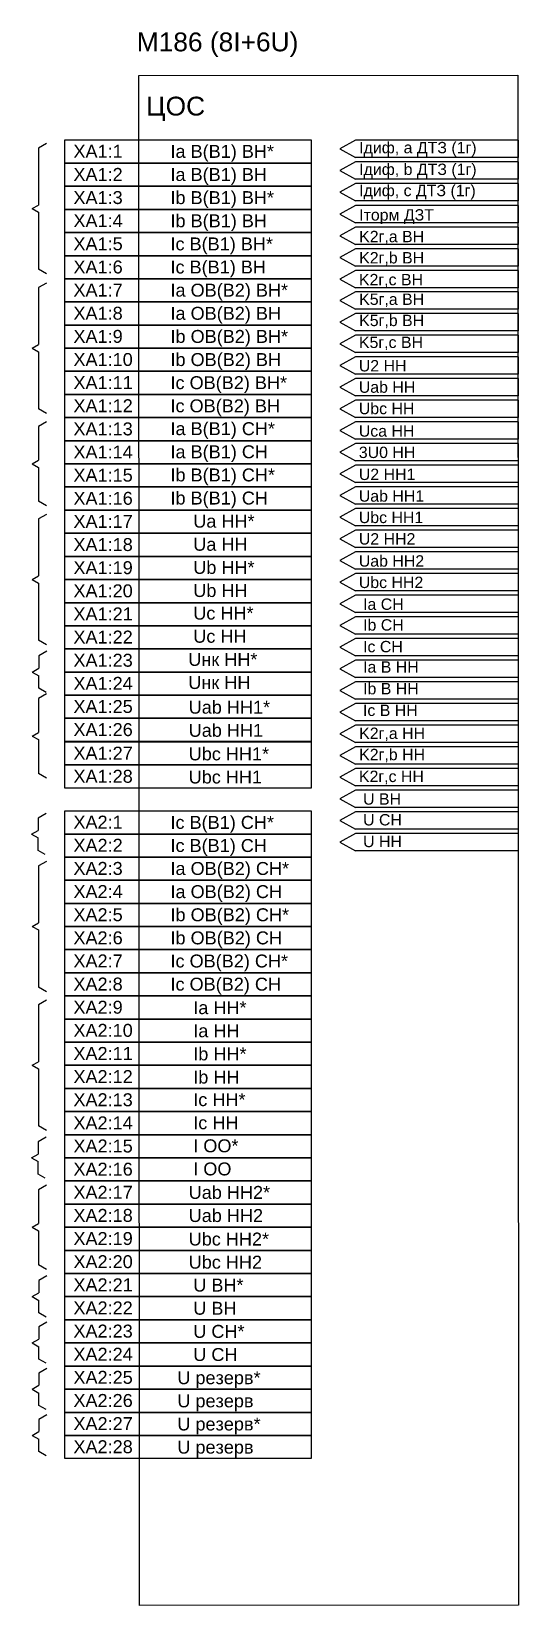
# Model space of a CAD drawing. Header units: millimetres. Extents: x 6 to 13069, y 2 to 2638.
# Drawn here: x 7367.3 to 7515, y 2146.5 to 2624.4 of the extents above; entities that cross this region are included whole.
import ezdxf

# ---------------------------------------------------------------- set-up
doc = ezdxf.new("R2010")
doc.units = ezdxf.units.MM
doc.styles.get("Standard").update_dxf_attribs({"font": 'arial.ttf'})

msp = doc.modelspace()

# ---------------------------------------------------------------- linework, layer by layer
for p, q in [((7371.81, 2590.35), (7369.37, 2588.95)), ((7465.54, 2591.37), (7460.76, 2588.74)), ((7514.85, 2591.37), (7465.54, 2591.37)), ((7514.85, 2591.37), (7514.85, 2586.11)), ((7369.37, 2588.95), (7369.37, 2571.67)), ((7460.76, 2588.74), (7465.54, 2586.11)), ((7514.85, 2586.11), (7465.54, 2586.11)), ((7465.54, 2584.79), (7460.76, 2582.16)), ((7460.76, 2582.16), (7465.54, 2579.53)), ((7514.85, 2584.79), (7465.54, 2584.79)), ((7514.85, 2584.79), (7514.85, 2579.53)), ((7465.54, 2578.22), (7460.76, 2575.58)), ((7514.85, 2579.53), (7465.54, 2579.53)), ((7514.85, 2578.22), (7465.54, 2578.22)), ((7514.85, 2578.22), (7514.85, 2572.95)), ((7367.49, 2570.57), (7369.37, 2571.67)), ((7460.76, 2575.58), (7465.54, 2572.95)), ((7465.54, 2571.48), (7460.76, 2568.85)), ((7514.85, 2572.95), (7465.54, 2572.95)), ((7514.85, 2571.48), (7465.54, 2571.48)), ((7514.85, 2571.48), (7514.85, 2566.22)), ((7367.49, 2570.57), (7369.37, 2569.5)), ((7369.37, 2569.5), (7369.38, 2552.19)), ((7460.76, 2568.85), (7465.54, 2566.22)), ((7514.85, 2566.22), (7465.54, 2566.22)), ((7465.54, 2564.98), (7460.76, 2562.35)), ((7460.76, 2562.35), (7465.54, 2559.72)), ((7514.85, 2564.98), (7465.54, 2564.98)), ((7514.85, 2564.98), (7514.85, 2559.72)), ((7465.54, 2558.41), (7460.76, 2555.78)), ((7514.85, 2559.72), (7465.54, 2559.72)), ((7514.85, 2558.41), (7465.54, 2558.41)), ((7514.85, 2558.41), (7514.85, 2553.15)), ((7371.81, 2550.77), (7369.38, 2552.19)), ((7460.76, 2555.78), (7465.54, 2553.15)), ((7465.54, 2551.83), (7460.76, 2549.2)), ((7514.85, 2553.15), (7465.54, 2553.15)), ((7514.85, 2551.83), (7465.54, 2551.83)), ((7514.85, 2551.83), (7514.85, 2546.57)), ((7371.81, 2547.98), (7369.37, 2546.58)), ((7460.76, 2549.2), (7465.54, 2546.57)), ((7369.37, 2546.58), (7369.37, 2529.3)), ((7465.54, 2545.33), (7460.76, 2542.7)), ((7460.76, 2542.7), (7465.54, 2540.07)), ((7514.85, 2546.57), (7465.54, 2546.57)), ((7514.85, 2545.33), (7465.54, 2545.33)), ((7514.85, 2545.33), (7514.85, 2540.07)), ((7465.54, 2538.75), (7460.76, 2536.12)), ((7514.85, 2540.07), (7465.54, 2540.07)), ((7514.85, 2538.75), (7465.54, 2538.75)), ((7514.85, 2538.75), (7514.85, 2533.49)), ((7460.76, 2536.12), (7465.54, 2533.49)), ((7514.85, 2533.49), (7465.54, 2533.49)), ((7367.49, 2528.2), (7369.37, 2529.3)), ((7367.49, 2528.2), (7369.37, 2527.13)), ((7465.54, 2532.18), (7460.76, 2529.54)), ((7460.76, 2529.54), (7465.54, 2526.91)), ((7514.85, 2532.18), (7465.54, 2532.18)), ((7514.85, 2532.18), (7514.85, 2526.91)), ((7369.37, 2527.13), (7369.38, 2509.82)), ((7465.54, 2525.6), (7460.76, 2522.97)), ((7514.85, 2526.91), (7465.54, 2526.91)), ((7514.85, 2525.6), (7465.54, 2525.6)), ((7514.85, 2525.6), (7514.85, 2520.34)), ((7460.76, 2522.97), (7465.54, 2520.34)), ((7465.54, 2519.02), (7460.76, 2516.39)), ((7514.85, 2520.34), (7465.54, 2520.34)), ((7514.85, 2519.02), (7465.54, 2519.02)), ((7514.85, 2519.02), (7514.85, 2513.76)), ((7460.76, 2516.39), (7465.54, 2513.76)), ((7514.85, 2513.76), (7465.54, 2513.76)), ((7371.81, 2508.4), (7369.38, 2509.82)), ((7465.54, 2512.44), (7460.76, 2509.81)), ((7460.76, 2509.81), (7465.54, 2507.18)), ((7514.85, 2512.44), (7465.54, 2512.44)), ((7514.85, 2512.44), (7514.85, 2507.18)), ((7371.81, 2505.87), (7369.37, 2504.48)), ((7369.37, 2504.48), (7369.37, 2494.18)), ((7465.54, 2505.87), (7460.76, 2503.24)), ((7514.85, 2507.18), (7465.54, 2507.18)), ((7514.85, 2505.87), (7465.54, 2505.87)), ((7514.85, 2505.87), (7514.85, 2500.61)), ((7460.76, 2503.24), (7465.54, 2500.61)), ((7465.54, 2499.29), (7460.76, 2496.66)), ((7514.85, 2500.61), (7465.54, 2500.61)), ((7514.85, 2499.29), (7465.54, 2499.29)), ((7514.85, 2499.29), (7514.85, 2494.03)), ((7460.76, 2496.66), (7465.54, 2494.03)), ((7367.49, 2493.08), (7369.37, 2494.18)), ((7367.49, 2493.08), (7369.37, 2492.02)), ((7369.37, 2492.02), (7369.38, 2481.72)), ((7465.54, 2492.71), (7460.76, 2490.08)), ((7460.76, 2490.08), (7465.54, 2487.45)), ((7514.85, 2494.03), (7465.54, 2494.03)), ((7514.85, 2492.71), (7465.54, 2492.71)), ((7514.85, 2492.71), (7514.85, 2487.45)), ((7465.54, 2486.14), (7460.76, 2483.5)), ((7514.85, 2487.45), (7465.54, 2487.45)), ((7514.85, 2486.14), (7465.54, 2486.14)), ((7514.85, 2486.14), (7514.85, 2480.87)), ((7371.81, 2480.3), (7369.38, 2481.72)), ((7460.76, 2483.5), (7465.54, 2480.87)), ((7514.85, 2480.87), (7465.54, 2480.87)), ((7371.81, 2477.75), (7369.37, 2476.36)), ((7369.37, 2476.36), (7369.37, 2459.08)), ((7465.54, 2479.56), (7460.76, 2476.93)), ((7460.76, 2476.93), (7465.54, 2474.3)), ((7514.85, 2479.56), (7465.54, 2479.56)), ((7514.85, 2479.56), (7514.85, 2474.3)), ((7465.54, 2472.98), (7460.76, 2470.35)), ((7514.85, 2474.3), (7465.54, 2474.3)), ((7514.85, 2472.98), (7465.54, 2472.98)), ((7514.85, 2472.98), (7514.85, 2467.72)), ((7460.76, 2470.35), (7465.54, 2467.72)), ((7465.54, 2466.4), (7460.76, 2463.77)), ((7514.85, 2467.72), (7465.54, 2467.72)), ((7514.85, 2466.4), (7465.54, 2466.4)), ((7514.85, 2466.4), (7514.85, 2461.14)), ((7460.76, 2463.77), (7465.54, 2461.14)), ((7514.85, 2461.14), (7465.54, 2461.14)), ((7367.49, 2457.97), (7369.37, 2459.08)), ((7367.49, 2457.97), (7369.37, 2456.91)), ((7369.37, 2456.91), (7369.38, 2439.59)), ((7465.54, 2459.83), (7460.76, 2457.2)), ((7460.76, 2457.2), (7465.54, 2454.57)), ((7514.85, 2459.83), (7465.54, 2459.83)), ((7514.85, 2459.83), (7514.85, 2454.57)), ((7465.54, 2453.25), (7460.76, 2450.62)), ((7514.85, 2454.57), (7465.54, 2454.57)), ((7514.85, 2453.25), (7465.54, 2453.25)), ((7514.85, 2453.25), (7514.85, 2447.99)), ((7460.76, 2450.62), (7465.54, 2447.99)), ((7465.54, 2446.67), (7460.76, 2444.04)), ((7514.85, 2447.99), (7465.54, 2447.99)), ((7514.85, 2446.67), (7465.54, 2446.67)), ((7514.85, 2446.67), (7514.85, 2441.41)), ((7460.76, 2444.04), (7465.54, 2441.41)), ((7371.81, 2438.17), (7369.38, 2439.59)), ((7465.54, 2440.1), (7460.76, 2437.47)), ((7460.76, 2437.47), (7465.54, 2434.83)), ((7514.85, 2441.41), (7465.54, 2441.41)), ((7514.85, 2440.1), (7465.54, 2440.1)), ((7514.85, 2440.1), (7514.85, 2434.83)), ((7371.93, 2436.18), (7369.49, 2434.76)), ((7369.49, 2434.76), (7369.49, 2431.05)), ((7465.54, 2433.52), (7460.76, 2430.89)), ((7514.85, 2434.83), (7465.54, 2434.83)), ((7514.85, 2433.52), (7465.54, 2433.52)), ((7514.85, 2433.52), (7514.85, 2428.26)), ((7367.49, 2429.88), (7369.49, 2431.05)), ((7367.49, 2429.88), (7369.49, 2428.73)), ((7369.49, 2424.97), (7369.49, 2428.73)), ((7460.76, 2430.89), (7465.54, 2428.26)), ((7514.85, 2428.26), (7465.54, 2428.26)), ((7371.81, 2423.25), (7369.37, 2421.86)), ((7371.67, 2423.7), (7369.49, 2424.97)), ((7465.54, 2426.94), (7460.76, 2424.31)), ((7460.76, 2424.31), (7465.54, 2421.68)), ((7514.85, 2426.94), (7465.54, 2426.94)), ((7514.85, 2426.94), (7514.85, 2421.68)), ((7369.37, 2421.86), (7369.37, 2411.56)), ((7465.54, 2420.36), (7460.76, 2417.73)), ((7514.85, 2421.68), (7465.54, 2421.68)), ((7514.85, 2420.36), (7465.54, 2420.36)), ((7514.85, 2420.36), (7514.85, 2415.1)), ((7460.76, 2417.73), (7465.54, 2415.1)), ((7465.54, 2413.79), (7460.76, 2411.16)), ((7514.85, 2415.1), (7465.54, 2415.1)), ((7514.85, 2413.79), (7465.54, 2413.79)), ((7514.85, 2413.79), (7514.85, 2408.53)), ((7367.49, 2410.46), (7369.37, 2411.56)), ((7367.49, 2410.46), (7369.37, 2409.4)), ((7369.37, 2409.4), (7369.38, 2399.1)), ((7460.76, 2411.16), (7465.54, 2408.53)), ((7514.85, 2408.53), (7465.54, 2408.53)), ((7465.54, 2407.21), (7460.76, 2404.58)), ((7460.76, 2404.58), (7465.54, 2401.95)), ((7514.85, 2407.21), (7465.54, 2407.21)), ((7514.85, 2407.21), (7514.85, 2401.95)), ((7371.81, 2397.68), (7369.38, 2399.1)), ((7465.54, 2400.63), (7460.76, 2398)), ((7514.85, 2401.95), (7465.54, 2401.95)), ((7514.85, 2400.63), (7465.54, 2400.63)), ((7514.85, 2400.63), (7514.85, 2395.37)), ((7460.76, 2398), (7465.54, 2395.37)), ((7465.54, 2394.06), (7460.76, 2391.43)), ((7514.85, 2395.37), (7465.54, 2395.37)), ((7514.85, 2394.06), (7465.54, 2394.06)), ((7514.85, 2394.06), (7514.85, 2388.79)), ((7460.76, 2391.43), (7465.54, 2388.79)), ((7371.71, 2386.96), (7369.28, 2385.54)), ((7369.28, 2385.54), (7369.28, 2381.83)), ((7465.54, 2387.48), (7460.76, 2384.85)), ((7460.76, 2384.85), (7465.54, 2382.22)), ((7514.85, 2388.79), (7465.54, 2388.79)), ((7514.85, 2387.48), (7465.54, 2387.48)), ((7514.85, 2387.48), (7514.85, 2382.22)), ((7367.28, 2380.66), (7369.28, 2381.83)), ((7367.28, 2380.66), (7369.28, 2379.51)), ((7465.54, 2380.9), (7460.76, 2378.27)), ((7514.85, 2382.22), (7465.54, 2382.22)), ((7514.85, 2380.9), (7465.54, 2380.9)), ((7514.85, 2380.9), (7514.85, 2375.64)), ((7369.28, 2375.75), (7369.28, 2379.51)), ((7371.45, 2374.48), (7369.28, 2375.75)), ((7460.76, 2378.27), (7465.54, 2375.64)), ((7514.85, 2375.64), (7465.54, 2375.64)), ((7371.81, 2372.42), (7369.37, 2371.03)), ((7369.37, 2371.03), (7369.37, 2353.75)), ((7367.49, 2352.64), (7369.37, 2353.75)), ((7367.49, 2352.64), (7369.37, 2351.58)), ((7369.37, 2351.58), (7369.38, 2334.26)), ((7371.81, 2332.84), (7369.38, 2334.26)), ((7371.81, 2330.28), (7369.37, 2328.88)), ((7369.37, 2328.88), (7369.37, 2311.6)), ((7367.49, 2310.5), (7369.37, 2311.6)), ((7367.49, 2310.5), (7369.37, 2309.43)), ((7369.37, 2309.43), (7369.38, 2292.11)), ((7371.81, 2290.69), (7369.38, 2292.11)), ((7371.71, 2288.7), (7369.28, 2287.28)), ((7369.28, 2287.28), (7369.28, 2283.57)), ((7367.28, 2282.4), (7369.28, 2283.57)), ((7367.28, 2282.4), (7369.28, 2281.25)), ((7369.28, 2277.49), (7369.28, 2281.25)), ((7371.45, 2276.22), (7369.28, 2277.49)), ((7371.81, 2274.13), (7369.37, 2272.73)), ((7369.37, 2272.73), (7369.37, 2262.44)), ((7367.49, 2261.34), (7369.37, 2262.44)), ((7367.49, 2261.34), (7369.37, 2260.27)), ((7369.37, 2260.27), (7369.38, 2249.98)), ((7371.81, 2248.56), (7369.38, 2249.98)), ((7371.93, 2246.57), (7369.49, 2245.15)), ((7367.49, 2240.27), (7369.49, 2241.44)), ((7369.49, 2245.15), (7369.49, 2241.44)), ((7367.49, 2240.27), (7369.49, 2239.12)), ((7369.49, 2235.36), (7369.49, 2239.12)), ((7371.67, 2234.09), (7369.49, 2235.36)), ((7371.93, 2232.52), (7369.49, 2231.1)), ((7367.49, 2226.22), (7369.49, 2227.39)), ((7369.49, 2231.1), (7369.49, 2227.39)), ((7367.49, 2226.22), (7369.49, 2225.07)), ((7369.49, 2221.31), (7369.49, 2225.07)), ((7371.67, 2220.04), (7369.49, 2221.31)), ((7371.93, 2218.48), (7369.49, 2217.06)), ((7367.49, 2212.18), (7369.49, 2213.35)), ((7369.49, 2217.06), (7369.49, 2213.35)), ((7367.49, 2212.18), (7369.49, 2211.02)), ((7369.49, 2207.27), (7369.49, 2211.02)), ((7371.67, 2206), (7369.49, 2207.27)), ((7371.93, 2204.43), (7369.49, 2203.01)), ((7369.49, 2203.01), (7369.49, 2199.3)), ((7367.49, 2198.13), (7369.49, 2199.3)), ((7367.49, 2198.13), (7369.49, 2196.98)), ((7369.49, 2193.22), (7369.49, 2196.98)), ((7371.67, 2191.95), (7369.49, 2193.22))]:
    msp.add_line(p, q)
for points in [[(7399.81, 2611.03), (7514.75, 2611.11), (7514.95, 2146.59), (7400.01, 2146.5)], [(7377.42, 2591.41), (7452.05, 2591.41), (7452.05, 2584.38), (7377.42, 2584.38)], [(7377.42, 2584.38), (7452.05, 2584.38), (7452.05, 2577.36), (7377.42, 2577.36)], [(7377.42, 2577.36), (7452.05, 2577.36), (7452.05, 2570.34), (7377.42, 2570.34)], [(7377.42, 2570.34), (7452.05, 2570.34), (7452.05, 2563.32), (7377.42, 2563.32)], [(7377.42, 2563.32), (7452.05, 2563.32), (7452.05, 2556.29), (7377.42, 2556.29)], [(7377.42, 2556.29), (7452.05, 2556.29), (7452.05, 2549.27), (7377.42, 2549.27)], [(7377.42, 2549.27), (7452.05, 2549.27), (7452.05, 2542.25), (7377.42, 2542.25)], [(7377.42, 2542.25), (7452.05, 2542.25), (7452.05, 2535.22), (7377.42, 2535.22)], [(7377.42, 2535.22), (7452.05, 2535.22), (7452.05, 2528.2), (7377.42, 2528.2)], [(7377.42, 2528.2), (7452.05, 2528.2), (7452.05, 2521.18), (7377.42, 2521.18)], [(7377.42, 2521.18), (7452.05, 2521.18), (7452.05, 2514.16), (7377.42, 2514.16)], [(7377.42, 2514.16), (7452.05, 2514.16), (7452.05, 2507.13), (7377.42, 2507.13)], [(7377.42, 2507.13), (7452.05, 2507.13), (7452.05, 2500.11), (7377.42, 2500.11)], [(7377.42, 2500.11), (7452.05, 2500.11), (7452.05, 2493.09), (7377.42, 2493.09)], [(7377.42, 2493.09), (7452.05, 2493.09), (7452.05, 2486.07), (7377.42, 2486.07)], [(7377.42, 2486.07), (7452.05, 2486.07), (7452.05, 2479.04), (7377.42, 2479.04)], [(7377.42, 2479.04), (7452.05, 2479.04), (7452.05, 2472.02), (7377.42, 2472.02)], [(7377.42, 2472.02), (7452.05, 2472.02), (7452.05, 2465), (7377.42, 2465)], [(7377.42, 2465), (7452.05, 2465), (7452.05, 2457.97), (7377.42, 2457.97)], [(7377.42, 2457.97), (7452.05, 2457.97), (7452.05, 2450.95), (7377.42, 2450.95)], [(7377.42, 2450.95), (7452.05, 2450.95), (7452.05, 2443.93), (7377.42, 2443.93)], [(7377.42, 2443.93), (7452.05, 2443.93), (7452.05, 2436.91), (7377.42, 2436.91)], [(7377.42, 2436.91), (7452.05, 2436.91), (7452.05, 2429.88), (7377.42, 2429.88)], [(7377.42, 2429.88), (7452.05, 2429.88), (7452.05, 2422.86), (7377.42, 2422.86)], [(7377.42, 2422.86), (7452.05, 2422.86), (7452.05, 2415.84), (7377.42, 2415.84)], [(7377.42, 2415.84), (7452.05, 2415.84), (7452.05, 2408.81), (7377.42, 2408.81)], [(7377.42, 2408.69), (7452.05, 2408.69), (7452.05, 2401.67), (7377.42, 2401.67)], [(7377.42, 2401.67), (7452.05, 2401.67), (7452.05, 2394.65), (7377.42, 2394.65)], [(7377.42, 2387.75), (7452.05, 2387.75), (7452.05, 2380.72), (7377.42, 2380.72)], [(7377.42, 2380.72), (7452.05, 2380.72), (7452.05, 2373.7), (7377.42, 2373.7)], [(7377.42, 2373.7), (7452.05, 2373.7), (7452.05, 2366.68), (7377.42, 2366.68)], [(7377.42, 2366.68), (7452.05, 2366.68), (7452.05, 2359.66), (7377.42, 2359.66)], [(7377.42, 2359.66), (7452.05, 2359.66), (7452.05, 2352.63), (7377.42, 2352.63)], [(7377.42, 2352.63), (7452.05, 2352.63), (7452.05, 2345.61), (7377.42, 2345.61)], [(7377.42, 2345.61), (7452.05, 2345.61), (7452.05, 2338.59), (7377.42, 2338.59)], [(7377.42, 2338.59), (7452.05, 2338.59), (7452.05, 2331.56), (7377.42, 2331.56)], [(7377.42, 2331.56), (7452.05, 2331.56), (7452.05, 2324.54), (7377.42, 2324.54)], [(7377.42, 2324.54), (7452.05, 2324.54), (7452.05, 2317.52), (7377.42, 2317.52)], [(7377.42, 2317.52), (7452.05, 2317.52), (7452.05, 2310.5), (7377.42, 2310.5)], [(7377.42, 2310.5), (7452.05, 2310.5), (7452.05, 2303.47), (7377.42, 2303.47)], [(7377.42, 2303.47), (7452.05, 2303.47), (7452.05, 2296.45), (7377.42, 2296.45)], [(7377.42, 2296.45), (7452.05, 2296.45), (7452.05, 2289.43), (7377.42, 2289.43)], [(7377.42, 2289.43), (7452.05, 2289.43), (7452.05, 2282.4), (7377.42, 2282.4)], [(7377.42, 2282.4), (7452.05, 2282.4), (7452.05, 2275.38), (7377.42, 2275.38)], [(7377.42, 2275.38), (7452.05, 2275.38), (7452.05, 2268.36), (7377.42, 2268.36)], [(7377.42, 2268.36), (7452.05, 2268.36), (7452.05, 2261.34), (7377.42, 2261.34)], [(7377.42, 2261.34), (7452.05, 2261.34), (7452.05, 2254.31), (7377.42, 2254.31)], [(7377.42, 2254.31), (7452.05, 2254.31), (7452.05, 2247.29), (7377.42, 2247.29)], [(7377.42, 2247.29), (7452.05, 2247.29), (7452.05, 2240.27), (7377.42, 2240.27)], [(7377.42, 2240.27), (7452.05, 2240.27), (7452.05, 2233.25), (7377.42, 2233.25)], [(7377.42, 2233.25), (7452.05, 2233.25), (7452.05, 2226.22), (7377.42, 2226.22)], [(7377.42, 2226.22), (7452.05, 2226.22), (7452.05, 2219.2), (7377.42, 2219.2)], [(7377.42, 2219.2), (7452.05, 2219.2), (7452.05, 2212.18), (7377.42, 2212.18)], [(7377.42, 2212.18), (7452.05, 2212.18), (7452.05, 2205.15), (7377.42, 2205.15)], [(7377.42, 2205.15), (7452.05, 2205.15), (7452.05, 2198.13), (7377.42, 2198.13)], [(7377.42, 2198.13), (7452.05, 2198.13), (7452.05, 2191.11), (7377.42, 2191.11)]]:
    msp.add_lwpolyline(points, close=True)

# ---------------------------------------------------------------- texts
for s, height, p in [('M186 (8I+6U)', 5.7136, (7399.19, 2618.33)), ('ЦОС', 5.714, (7402.04, 2598.84)), ('XA1:1', 3.926, (7379.99, 2586.02)), ('Ia В(В1) ВН*', 3.9259, (7409.42, 2585.99)), ('Iдиф, a ДТЗ (1г)', 3.4502, (7466.64, 2587.38)), ('XA1:2', 3.926, (7379.99, 2578.99)), ('Ia В(В1) ВН', 3.9259, (7409.42, 2578.97)), ('Iдиф, b ДТЗ (1г)', 3.4502, (7466.64, 2580.79)), ('XA1:3', 3.926, (7379.99, 2571.97)), ('Ib В(В1) ВН*', 3.9259, (7409.42, 2571.95)), ('Iдиф, c ДТЗ (1г)', 3.4502, (7466.64, 2574.35)), ('XA1:4', 3.926, (7379.99, 2564.95)), ('Ib В(В1) ВН', 3.9259, (7409.42, 2564.92)), ('Iторм ДЗТ', 3.45, (7466.64, 2566.95)), ('XA1:5', 3.926, (7379.99, 2557.92)), ('Ic В(В1) ВН*', 3.9259, (7409.42, 2557.9)), ('K2г,a ВН', 3.45, (7466.64, 2560.38)), ('K2г,b ВН', 3.45, (7466.64, 2553.94)), ('XA1:6', 3.926, (7379.99, 2550.9)), ('Ic В(В1) ВН', 3.9259, (7409.42, 2550.88)), ('XA1:7', 3.926, (7379.99, 2543.88)), ('Ia ОВ(В2) ВН*', 3.9259, (7409.42, 2543.86)), ('K2г,c ВН', 3.45, (7466.57, 2547.3)), ('K5г,a ВН', 3.45, (7466.64, 2541.35)), ('XA1:8', 3.926, (7379.99, 2536.86)), ('Ia ОВ(В2) ВН', 3.9259, (7409.42, 2536.83)), ('K5г,b ВН', 3.45, (7466.64, 2534.91)), ('XA1:9', 3.926, (7379.99, 2529.83)), ('Ib ОВ(В2) ВН*', 3.9259, (7409.42, 2529.81)), ('K5г,c ВН', 3.45, (7466.57, 2528.27)), ('XA1:10', 3.926, (7379.99, 2522.81)), ('Ib ОВ(В2) ВН', 3.9259, (7409.42, 2522.79)), ('U2 НН', 3.45, (7466.53, 2521.15)), ('XA1:11', 3.926, (7379.99, 2515.79)), ('Ic ОВ(В2) ВН*', 3.9259, (7409.42, 2515.77)), ('Uab НН', 3.45, (7466.53, 2514.67)), ('XA1:12', 3.926, (7379.99, 2508.77)), ('Ic ОВ(В2) ВН', 3.9259, (7409.42, 2508.74)), ('Ubc НН', 3.45, (7466.53, 2508.17)), ('XA1:13', 3.926, (7379.99, 2501.74)), ('Ia В(В1) СН*', 3.9259, (7409.42, 2501.81)), ('Uca НН', 3.45, (7466.53, 2501.34)), ('XA1:14', 3.926, (7379.99, 2494.72)), ('Ia В(В1) СН', 3.9259, (7409.42, 2494.79)), ('3U0 НН', 3.45, (7466.53, 2494.86)), ('XA1:15', 3.926, (7379.99, 2487.7)), ('Ib В(В1) СН*', 3.9259, (7409.42, 2487.77)), ('U2 НН1', 3.45, (7466.54, 2488.18)), ('Ib В(В1) СН', 3.9259, (7409.42, 2480.75)), ('Uab НН1', 3.45, (7466.53, 2481.61)), ('XA1:16', 3.926, (7379.99, 2480.67)), ('XA1:17', 3.926, (7379.99, 2473.65)), ('Ua НН*', 3.926, (7416.33, 2473.73)), ('Ubc НН1', 3.45, (7466.53, 2475.11)), ('XA1:18', 3.926, (7379.99, 2466.63)), ('Ua НН', 3.926, (7416.33, 2466.71)), ('U2 НН2', 3.45, (7466.54, 2468.6)), ('XA1:19', 3.926, (7379.99, 2459.61)), ('Ub НН*', 3.926, (7416.33, 2459.69)), ('Uab НН2', 3.45, (7466.53, 2461.89)), ('XA1:20', 3.926, (7379.99, 2452.58)), ('Ub НН', 3.926, (7416.33, 2452.67)), ('Ubc НН2', 3.45, (7466.53, 2455.39)), ('Ia СН', 3.45, (7467.82, 2448.77)), ('XA1:21', 3.926, (7379.99, 2445.56)), ('Uc НН*', 3.926, (7416.33, 2445.81)), ('XA1:22', 3.926, (7379.99, 2438.54)), ('Uc НН', 3.926, (7416.33, 2438.78)), ('Ib СН', 3.45, (7467.83, 2442.47)), ('Ic СН', 3.45, (7467.83, 2435.89)), ('XA1:23', 3.926, (7379.99, 2431.51)), ('Uнк НН*', 3.926, (7414.82, 2431.76)), ('Ia В НН', 3.45, (7467.83, 2429.7)), ('XA1:24', 3.926, (7379.99, 2424.49)), ('Uнк НН', 3.926, (7414.82, 2424.74)), ('Ib В НН', 3.45, (7467.83, 2423.12)), ('XA1:25', 3.926, (7379.99, 2417.47)), ('Uab НН1*', 3.926, (7414.94, 2417.25)), ('Ic В НН', 3.45, (7467.8, 2416.55)), ('XA1:26', 3.926, (7379.99, 2410.45)), ('Uab НН1', 3.926, (7414.94, 2410.23)), ('K2г,a НН', 3.45, (7466.64, 2409.57)), ('XA1:27', 3.926, (7379.99, 2403.3)), ('Ubc НН1*', 3.926, (7414.94, 2403.08)), ('K2г,b НН', 3.45, (7466.64, 2403.13)), ('XA1:28', 3.926, (7379.99, 2396.28)), ('Ubc НН1', 3.926, (7414.94, 2396.06)), ('K2г,c НН', 3.45, (7466.57, 2396.49)), ('U ВН', 3.45, (7467.82, 2389.62)), ('XA2:1', 3.926, (7379.99, 2382.36)), ('Ic В(В1) СН*', 3.9259, (7409.42, 2382.28)), ('U СН', 3.45, (7467.83, 2383.32)), ('U НН', 3.45, (7467.83, 2376.74)), ('XA2:2', 3.926, (7379.99, 2375.33)), ('Ic В(В1) СН', 3.9259, (7409.42, 2375.26)), ('XA2:3', 3.926, (7379.99, 2368.31)), ('Ia ОВ(В2) СН*', 3.9259, (7409.42, 2368.29)), ('Ia ОВ(В2) СН', 3.9259, (7409.42, 2361.26)), ('XA2:4', 3.926, (7379.99, 2361.29)), ('XA2:5', 3.926, (7379.99, 2354.26)), ('Ib ОВ(В2) СН*', 3.9259, (7409.42, 2354.24)), ('XA2:6', 3.926, (7379.99, 2347.24)), ('Ib ОВ(В2) СН', 3.9259, (7409.42, 2347.22)), ('XA2:7', 3.926, (7379.99, 2340.22)), ('Ic ОВ(В2) СН*', 3.9259, (7409.42, 2340.2)), ('XA2:8', 3.926, (7379.99, 2333.2)), ('Ic ОВ(В2) СН', 3.9259, (7409.42, 2333.17)), ('XA2:9', 3.926, (7379.99, 2326.17)), ('Ia НН*', 3.926, (7416.33, 2326.04)), ('XA2:10', 3.926, (7379.99, 2319.15)), ('Ia НН', 3.926, (7416.33, 2319.02)), ('XA2:11', 3.926, (7379.99, 2312.13)), ('Ib НН*', 3.926, (7416.33, 2312)), ('XA2:12', 3.926, (7379.99, 2305.11)), ('Ib НН', 3.926, (7416.33, 2304.97)), ('XA2:13', 3.926, (7379.99, 2298.08)), ('Ic НН*', 3.926, (7416.33, 2298.11)), ('XA2:14', 3.926, (7379.99, 2291.06)), ('Ic НН', 3.926, (7416.33, 2291.09)), ('XA2:15', 3.926, (7379.99, 2284.04)), ('I ОО*', 3.926, (7416.33, 2284.1)), ('XA2:16', 3.926, (7379.99, 2277.01)), ('I ОО', 3.926, (7416.33, 2277.08)), ('XA2:17', 3.926, (7379.99, 2269.99)), ('Uab НН2*', 3.926, (7414.94, 2269.95)), ('XA2:18', 3.926, (7379.99, 2262.97)), ('Uab НН2', 3.926, (7414.94, 2262.93)), ('XA2:19', 3.926, (7379.99, 2255.95)), ('Ubc НН2*', 3.926, (7414.94, 2255.79)), ('XA2:20', 3.926, (7379.99, 2248.92)), ('Ubc НН2', 3.926, (7414.94, 2248.77)), ('XA2:21', 3.926, (7379.99, 2241.9)), ('U ВН*', 3.926, (7416.33, 2241.81)), ('XA2:22', 3.926, (7379.99, 2234.88)), ('U ВН', 3.926, (7416.33, 2234.78)), ('XA2:23', 3.926, (7379.99, 2227.85)), ('U СН*', 3.926, (7416.33, 2227.76)), ('XA2:24', 3.926, (7379.99, 2220.83)), ('U СН', 3.926, (7416.33, 2220.74)), ('XA2:25', 3.926, (7379.99, 2213.81)), ('U резерв*', 3.926, (7411.5, 2213.69)), ('XA2:26', 3.926, (7379.99, 2206.79)), ('U резерв', 3.926, (7411.5, 2206.67)), ('XA2:27', 3.926, (7379.99, 2199.76)), ('U резерв*', 3.926, (7411.5, 2199.65)), ('XA2:28', 3.926, (7379.99, 2192.74)), ('U резерв', 3.926, (7411.5, 2192.62))]:
    msp.add_text(s, height=height).set_placement(p)

doc.saveas('drawing.dxf')
